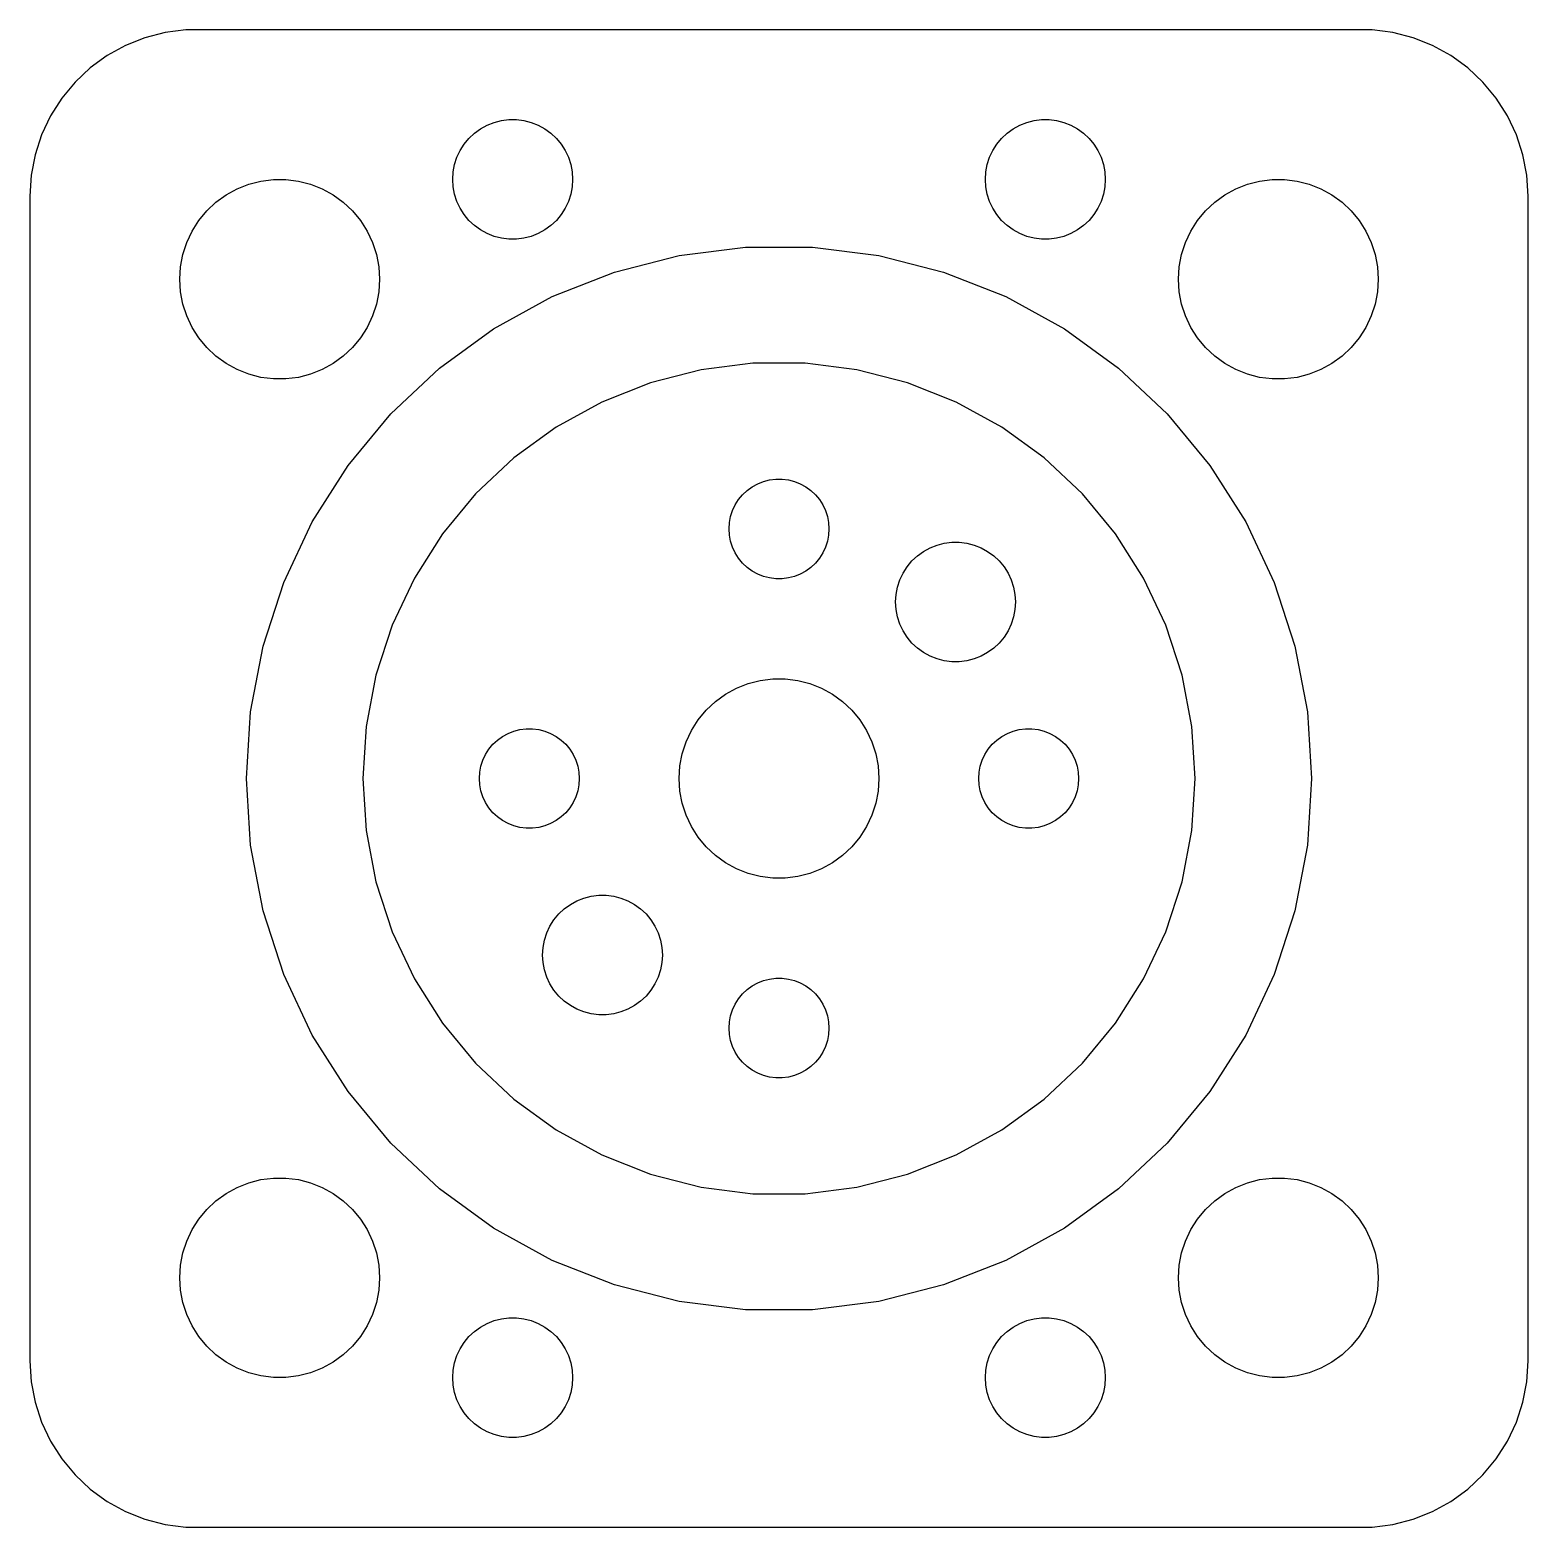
# Model space of a CAD drawing. Header units: metres. Extents: x -22.5 to 72.5, y 85.5 to 184.5.
# Drawn here: x 27.5 to 72.5, y 139.51 to 184.49 of the extents above; entities that cross this region are included whole.
import ezdxf

# ---------------------------------------------------------------- set-up
doc = ezdxf.new("R2010")
doc.units = ezdxf.units.M

msp = doc.modelspace()

# ---------------------------------------------------------------- linework, layer by layer
for p, q in [((30.9549, 184.255), (30.3711, 184.024)), ((31.5631, 184.411), (30.9549, 184.255)), ((32.186, 184.49), (31.5631, 184.411)), ((67.8139, 184.49), (32.186, 184.49)), ((68.4369, 184.411), (67.8139, 184.49)), ((69.0451, 184.255), (68.4369, 184.411)), ((69.6289, 184.024), (69.0451, 184.255)), ((29.8209, 183.722), (29.3129, 183.353)), ((30.3711, 184.024), (29.8209, 183.722)), ((70.1791, 183.722), (69.6289, 184.024)), ((70.6871, 183.353), (70.1791, 183.722)), ((29.3129, 183.353), (28.8551, 182.923)), ((71.1448, 182.923), (70.6871, 183.353)), ((28.8551, 182.923), (28.4549, 182.439)), ((71.5451, 182.439), (71.1448, 182.923)), ((28.4549, 182.439), (28.1185, 181.909)), ((71.8815, 181.909), (71.5451, 182.439)), ((28.1185, 181.909), (27.8511, 181.341)), ((72.1489, 181.341), (71.8815, 181.909)), ((40.6879, 181.232), (40.8526, 181.387)), ((40.8526, 181.387), (41.0355, 181.52)), ((41.0355, 181.52), (41.2336, 181.629)), ((41.2336, 181.629), (41.4438, 181.712)), ((41.4438, 181.712), (41.6627, 181.768)), ((41.6627, 181.768), (41.887, 181.796)), ((41.887, 181.796), (42.113, 181.796)), ((42.113, 181.796), (42.3373, 181.768)), ((42.3373, 181.768), (42.5562, 181.712)), ((42.5562, 181.712), (42.7664, 181.629)), ((42.7664, 181.629), (42.9645, 181.52)), ((42.9645, 181.52), (43.1474, 181.387)), ((43.1474, 181.387), (43.3121, 181.232)), ((56.6879, 181.232), (56.8526, 181.387)), ((56.8526, 181.387), (57.0355, 181.52)), ((57.0355, 181.52), (57.2336, 181.629)), ((57.2336, 181.629), (57.4438, 181.712)), ((57.4438, 181.712), (57.6627, 181.768)), ((57.6627, 181.768), (57.887, 181.796)), ((57.887, 181.796), (58.113, 181.796)), ((58.113, 181.796), (58.3373, 181.768)), ((58.3373, 181.768), (58.5562, 181.712)), ((58.5562, 181.712), (58.7664, 181.629)), ((58.7664, 181.629), (58.9645, 181.52)), ((58.9645, 181.52), (59.1474, 181.387)), ((59.1474, 181.387), (59.3121, 181.232)), ((27.8511, 181.341), (27.6571, 180.743)), ((40.4226, 180.867), (40.5438, 181.058)), ((40.5438, 181.058), (40.6879, 181.232)), ((43.3121, 181.232), (43.4562, 181.058)), ((43.4562, 181.058), (43.5773, 180.867)), ((56.4226, 180.867), (56.5438, 181.058)), ((56.5438, 181.058), (56.6879, 181.232)), ((59.3121, 181.232), (59.4562, 181.058)), ((59.4562, 181.058), (59.5773, 180.867)), ((72.3429, 180.743), (72.1489, 181.341)), ((27.6571, 180.743), (27.5394, 180.127)), ((40.2565, 180.448), (40.3264, 180.663)), ((40.3264, 180.663), (40.4226, 180.867)), ((43.5773, 180.867), (43.6736, 180.663)), ((43.6736, 180.663), (43.7434, 180.448)), ((56.2565, 180.448), (56.3264, 180.663)), ((56.3264, 180.663), (56.4226, 180.867)), ((59.5773, 180.867), (59.6736, 180.663)), ((59.6736, 180.663), (59.7434, 180.448)), ((72.4606, 180.127), (72.3429, 180.743)), ((27.5394, 180.127), (27.5, 179.5)), ((40.2, 180), (40.2142, 180.226)), ((40.2142, 179.774), (40.2, 180)), ((40.2142, 180.226), (40.2565, 180.448)), ((43.7434, 180.448), (43.7858, 180.226)), ((43.7858, 180.226), (43.8, 180)), ((43.8, 180), (43.7858, 179.774)), ((56.2, 180), (56.2142, 180.226)), ((56.2142, 179.774), (56.2, 180)), ((56.2142, 180.226), (56.2565, 180.448)), ((59.7434, 180.448), (59.7858, 180.226)), ((59.7858, 180.226), (59.8, 180)), ((59.8, 180), (59.7858, 179.774)), ((72.5, 179.5), (72.4606, 180.127)), ((33.3925, 179.533), (33.7227, 179.714)), ((33.7227, 179.714), (34.0729, 179.853)), ((34.0729, 179.853), (34.4379, 179.947)), ((34.4379, 179.947), (34.8116, 179.994)), ((34.8116, 179.994), (35.1884, 179.994)), ((35.1884, 179.994), (35.5621, 179.947)), ((35.5621, 179.947), (35.927, 179.853)), ((35.927, 179.853), (36.2773, 179.714)), ((36.2773, 179.714), (36.6075, 179.533)), ((40.2565, 179.552), (40.2142, 179.774)), ((40.3264, 179.337), (40.2565, 179.552)), ((43.7434, 179.552), (43.6736, 179.337)), ((43.7858, 179.774), (43.7434, 179.552)), ((56.2565, 179.552), (56.2142, 179.774)), ((56.3264, 179.337), (56.2565, 179.552)), ((59.7434, 179.552), (59.6736, 179.337)), ((59.7858, 179.774), (59.7434, 179.552)), ((63.3925, 179.533), (63.7227, 179.714)), ((63.7227, 179.714), (64.073, 179.853)), ((64.073, 179.853), (64.4379, 179.947)), ((64.4379, 179.947), (64.8116, 179.994)), ((64.8116, 179.994), (65.1884, 179.994)), ((65.1884, 179.994), (65.5621, 179.947)), ((65.5621, 179.947), (65.927, 179.853)), ((65.927, 179.853), (66.2773, 179.714)), ((66.2773, 179.714), (66.6075, 179.533)), ((27.5, 179.5), (27.5, 144.5)), ((32.8131, 179.054), (33.0877, 179.312)), ((33.0877, 179.312), (33.3925, 179.533)), ((36.6075, 179.533), (36.9123, 179.312)), ((36.9123, 179.312), (37.1869, 179.054)), ((40.4226, 179.133), (40.3264, 179.337)), ((40.5438, 178.942), (40.4226, 179.133)), ((43.5773, 179.133), (43.4562, 178.942)), ((43.6736, 179.337), (43.5773, 179.133)), ((56.4226, 179.133), (56.3264, 179.337)), ((56.5438, 178.942), (56.4226, 179.133)), ((59.5773, 179.133), (59.4562, 178.942)), ((59.6736, 179.337), (59.5773, 179.133)), ((62.8131, 179.054), (63.0877, 179.312)), ((63.0877, 179.312), (63.3925, 179.533)), ((66.6075, 179.533), (66.9123, 179.312)), ((66.9123, 179.312), (67.1869, 179.054)), ((72.5, 144.5), (72.5, 179.5)), ((32.3711, 178.445), (32.5729, 178.763)), ((32.5729, 178.763), (32.8131, 179.054)), ((37.1869, 179.054), (37.427, 178.763)), ((37.427, 178.763), (37.6289, 178.445)), ((40.6879, 178.768), (40.5438, 178.942)), ((40.8526, 178.613), (40.6879, 178.768)), ((43.3121, 178.768), (43.1474, 178.613)), ((43.4562, 178.942), (43.3121, 178.768)), ((56.6879, 178.768), (56.5438, 178.942)), ((56.8526, 178.613), (56.6879, 178.768)), ((59.3121, 178.768), (59.1474, 178.613)), ((59.4562, 178.942), (59.3121, 178.768)), ((62.3711, 178.445), (62.5729, 178.763)), ((62.5729, 178.763), (62.8131, 179.054)), ((67.1869, 179.054), (67.427, 178.763)), ((67.427, 178.763), (67.6289, 178.445)), ((32.2107, 178.104), (32.3711, 178.445)), ((37.6289, 178.445), (37.7893, 178.104)), ((41.0355, 178.48), (40.8526, 178.613)), ((41.2336, 178.371), (41.0355, 178.48)), ((41.4438, 178.288), (41.2336, 178.371)), ((41.6627, 178.232), (41.4438, 178.288)), ((41.887, 178.204), (41.6627, 178.232)), ((42.113, 178.204), (41.887, 178.204)), ((42.3373, 178.232), (42.113, 178.204)), ((42.5562, 178.288), (42.3373, 178.232)), ((42.7664, 178.371), (42.5562, 178.288)), ((42.9645, 178.48), (42.7664, 178.371)), ((43.1474, 178.613), (42.9645, 178.48)), ((57.0355, 178.48), (56.8526, 178.613)), ((57.2336, 178.371), (57.0355, 178.48)), ((57.4438, 178.288), (57.2336, 178.371)), ((57.6627, 178.232), (57.4438, 178.288)), ((57.887, 178.204), (57.6627, 178.232)), ((58.113, 178.204), (57.887, 178.204)), ((58.3373, 178.232), (58.113, 178.204)), ((58.5562, 178.288), (58.3373, 178.232)), ((58.7664, 178.371), (58.5562, 178.288)), ((58.9645, 178.48), (58.7664, 178.371)), ((59.1474, 178.613), (58.9645, 178.48)), ((62.2107, 178.104), (62.3711, 178.445)), ((67.6289, 178.445), (67.7893, 178.104)), ((32.0942, 177.746), (32.2107, 178.104)), ((37.7893, 178.104), (37.9057, 177.746)), ((47.0019, 177.717), (48.9953, 177.968)), ((48.9953, 177.968), (51.0046, 177.968)), ((51.0046, 177.968), (52.9981, 177.717)), ((62.0942, 177.746), (62.2107, 178.104)), ((67.7893, 178.104), (67.9057, 177.746)), ((32, 177), (32.0237, 177.376)), ((32.0237, 177.376), (32.0942, 177.746)), ((37.9057, 177.746), (37.9763, 177.376)), ((37.9763, 177.376), (38, 177)), ((45.0557, 177.217), (47.0019, 177.717)), ((52.9981, 177.717), (54.9443, 177.217)), ((62, 177), (62.0237, 177.376)), ((62.0237, 177.376), (62.0942, 177.746)), ((67.9057, 177.746), (67.9763, 177.376)), ((67.9763, 177.376), (68, 177)), ((32.0237, 176.624), (32, 177)), ((38, 177), (37.9763, 176.624)), ((43.1875, 176.477), (45.0557, 177.217)), ((54.9443, 177.217), (56.8125, 176.477)), ((62.0237, 176.624), (62, 177)), ((68, 177), (67.9763, 176.624)), ((32.0942, 176.254), (32.0237, 176.624)), ((37.9763, 176.624), (37.9057, 176.254)), ((41.4268, 175.509), (43.1875, 176.477)), ((56.8125, 176.477), (58.5732, 175.509)), ((62.0942, 176.254), (62.0237, 176.624)), ((67.9763, 176.624), (67.9057, 176.254)), ((32.2107, 175.896), (32.0942, 176.254)), ((37.9057, 176.254), (37.7893, 175.896)), ((62.2107, 175.896), (62.0942, 176.254)), ((67.9057, 176.254), (67.7893, 175.896)), ((32.3711, 175.555), (32.2107, 175.896)), ((32.5729, 175.237), (32.3711, 175.555)), ((37.6289, 175.555), (37.427, 175.237)), ((37.7893, 175.896), (37.6289, 175.555)), ((39.8012, 174.328), (41.4268, 175.509)), ((58.5732, 175.509), (60.1988, 174.328)), ((62.3711, 175.555), (62.2107, 175.896)), ((62.5729, 175.237), (62.3711, 175.555)), ((67.6289, 175.555), (67.427, 175.237)), ((67.7893, 175.896), (67.6289, 175.555)), ((32.8131, 174.946), (32.5729, 175.237)), ((37.427, 175.237), (37.1869, 174.946)), ((62.8131, 174.946), (62.5729, 175.237)), ((67.427, 175.237), (67.1869, 174.946)), ((33.0877, 174.688), (32.8131, 174.946)), ((33.3925, 174.467), (33.0877, 174.688)), ((36.9123, 174.688), (36.6075, 174.467)), ((37.1869, 174.946), (36.9123, 174.688)), ((63.0877, 174.688), (62.8131, 174.946)), ((63.3925, 174.467), (63.0877, 174.688)), ((66.9123, 174.688), (66.6075, 174.467)), ((67.1869, 174.946), (66.9123, 174.688)), ((33.7227, 174.286), (33.3925, 174.467)), ((34.0729, 174.147), (33.7227, 174.286)), ((36.2773, 174.286), (35.927, 174.147)), ((36.6075, 174.467), (36.2773, 174.286)), ((38.3365, 172.953), (39.8012, 174.328)), ((47.6577, 174.279), (46.1373, 173.888)), ((49.2151, 174.475), (47.6577, 174.279)), ((50.7849, 174.475), (49.2151, 174.475)), ((52.3423, 174.279), (50.7849, 174.475)), ((53.8627, 173.888), (52.3423, 174.279)), ((60.1988, 174.328), (61.6635, 172.953)), ((63.7227, 174.286), (63.3925, 174.467)), ((64.073, 174.147), (63.7227, 174.286)), ((66.2773, 174.286), (65.927, 174.147)), ((66.6075, 174.467), (66.2773, 174.286)), ((34.4379, 174.053), (34.0729, 174.147)), ((34.8116, 174.006), (34.4379, 174.053)), ((35.1884, 174.006), (34.8116, 174.006)), ((35.5621, 174.053), (35.1884, 174.006)), ((35.927, 174.147), (35.5621, 174.053)), ((46.1373, 173.888), (44.6777, 173.31)), ((55.3222, 173.31), (53.8627, 173.888)), ((64.4379, 174.053), (64.073, 174.147)), ((64.8116, 174.006), (64.4379, 174.053)), ((65.1884, 174.006), (64.8116, 174.006)), ((65.5621, 174.053), (65.1884, 174.006)), ((65.927, 174.147), (65.5621, 174.053)), ((44.6777, 173.31), (43.3022, 172.554)), ((56.6978, 172.554), (55.3222, 173.31)), ((37.0557, 171.405), (38.3365, 172.953)), ((61.6635, 172.953), (62.9443, 171.405)), ((43.3022, 172.554), (42.0322, 171.631)), ((57.9678, 171.631), (56.6978, 172.554)), ((42.0322, 171.631), (40.8879, 170.557)), ((59.1121, 170.557), (57.9678, 171.631)), ((35.9791, 169.708), (37.0557, 171.405)), ((62.9443, 171.405), (64.0209, 169.708)), ((40.8879, 170.557), (39.8873, 169.347)), ((48.9065, 170.527), (49.0439, 170.656)), ((49.0439, 170.656), (49.1963, 170.766)), ((49.1963, 170.766), (49.3613, 170.857)), ((49.3613, 170.857), (49.5365, 170.927)), ((49.5365, 170.927), (49.7189, 170.973)), ((49.7189, 170.973), (49.9058, 170.997)), ((49.9058, 170.997), (50.0942, 170.997)), ((50.0942, 170.997), (50.2811, 170.973)), ((50.2811, 170.973), (50.4635, 170.927)), ((50.4635, 170.927), (50.6387, 170.857)), ((50.6387, 170.857), (50.8037, 170.766)), ((50.8037, 170.766), (50.9561, 170.656)), ((50.9561, 170.656), (51.0934, 170.527)), ((60.1127, 169.347), (59.1121, 170.557)), ((48.6053, 170.052), (48.6855, 170.223)), ((48.6855, 170.223), (48.7865, 170.382)), ((48.7865, 170.382), (48.9065, 170.527)), ((51.0934, 170.527), (51.2135, 170.382)), ((51.2135, 170.382), (51.3145, 170.223)), ((51.3145, 170.223), (51.3947, 170.052)), ((35.1236, 167.89), (35.9791, 169.708)), ((48.5, 169.5), (48.5118, 169.688)), ((48.5118, 169.688), (48.5471, 169.873)), ((48.5471, 169.873), (48.6053, 170.052)), ((51.3947, 170.052), (51.4529, 169.873)), ((51.4529, 169.873), (51.4882, 169.688)), ((51.4882, 169.688), (51.5, 169.5)), ((64.0209, 169.708), (64.8764, 167.89)), ((39.8873, 169.347), (39.0462, 168.022)), ((48.5118, 169.312), (48.5, 169.5)), ((48.5471, 169.127), (48.5118, 169.312)), ((51.4882, 169.312), (51.4529, 169.127)), ((51.5, 169.5), (51.4882, 169.312)), ((60.9538, 168.022), (60.1127, 169.347)), ((48.6053, 168.948), (48.5471, 169.127)), ((48.6855, 168.777), (48.6053, 168.948)), ((48.7865, 168.618), (48.6855, 168.777)), ((51.3145, 168.777), (51.2135, 168.618)), ((51.3947, 168.948), (51.3145, 168.777)), ((51.4529, 169.127), (51.3947, 168.948)), ((54.1556, 168.69), (54.3385, 168.823)), ((54.3385, 168.823), (54.5366, 168.932)), ((54.5366, 168.932), (54.7468, 169.015)), ((54.7468, 169.015), (54.9657, 169.071)), ((54.9657, 169.071), (55.19, 169.099)), ((55.19, 169.099), (55.416, 169.099)), ((55.416, 169.099), (55.6403, 169.071)), ((55.6403, 169.071), (55.8592, 169.015)), ((55.8592, 169.015), (56.0694, 168.932)), ((56.0694, 168.932), (56.2675, 168.823)), ((56.2675, 168.823), (56.4504, 168.69)), ((48.9065, 168.473), (48.7865, 168.618)), ((49.0439, 168.344), (48.9065, 168.473)), ((49.1963, 168.234), (49.0439, 168.344)), ((50.9561, 168.344), (50.8037, 168.234)), ((51.0934, 168.473), (50.9561, 168.344)), ((51.2135, 168.618), (51.0934, 168.473)), ((53.7256, 168.17), (53.8468, 168.361)), ((53.8468, 168.361), (53.9908, 168.535)), ((53.9908, 168.535), (54.1556, 168.69)), ((56.4504, 168.69), (56.6151, 168.535)), ((56.6151, 168.535), (56.7592, 168.361)), ((56.7592, 168.361), (56.8803, 168.17)), ((34.5027, 165.979), (35.1236, 167.89)), ((39.0462, 168.022), (38.3778, 166.602)), ((49.3613, 168.143), (49.1963, 168.234)), ((49.5365, 168.073), (49.3613, 168.143)), ((49.7189, 168.027), (49.5365, 168.073)), ((49.9058, 168.003), (49.7189, 168.027)), ((50.0942, 168.003), (49.9058, 168.003)), ((50.2811, 168.027), (50.0942, 168.003)), ((50.4635, 168.073), (50.2811, 168.027)), ((50.6387, 168.143), (50.4635, 168.073)), ((50.8037, 168.234), (50.6387, 168.143)), ((53.5595, 167.751), (53.6294, 167.966)), ((53.6294, 167.966), (53.7256, 168.17)), ((56.8803, 168.17), (56.9766, 167.966)), ((56.9766, 167.966), (57.0464, 167.751)), ((61.6222, 166.602), (60.9538, 168.022)), ((64.8764, 167.89), (65.4973, 165.979)), ((53.503, 167.303), (53.5172, 167.529)), ((53.5172, 167.529), (53.5595, 167.751)), ((57.0464, 167.751), (57.0888, 167.529)), ((57.0888, 167.529), (57.103, 167.303)), ((53.5172, 167.077), (53.503, 167.303)), ((53.5595, 166.855), (53.5172, 167.077)), ((57.0888, 167.077), (57.0464, 166.855)), ((57.103, 167.303), (57.0888, 167.077)), ((38.3778, 166.602), (37.8927, 165.109)), ((53.6294, 166.64), (53.5595, 166.855)), ((53.7256, 166.436), (53.6294, 166.64)), ((56.9766, 166.64), (56.8803, 166.436)), ((57.0464, 166.855), (56.9766, 166.64)), ((62.1073, 165.109), (61.6222, 166.602)), ((53.8468, 166.245), (53.7256, 166.436)), ((53.9908, 166.071), (53.8468, 166.245)), ((54.1556, 165.916), (53.9908, 166.071)), ((56.6151, 166.071), (56.4504, 165.916)), ((56.7592, 166.245), (56.6151, 166.071)), ((56.8803, 166.436), (56.7592, 166.245)), ((34.1262, 164.005), (34.5027, 165.979)), ((54.3385, 165.783), (54.1556, 165.916)), ((54.5366, 165.674), (54.3385, 165.783)), ((54.7468, 165.591), (54.5366, 165.674)), ((56.0694, 165.674), (55.8592, 165.591)), ((56.2675, 165.783), (56.0694, 165.674)), ((56.4504, 165.916), (56.2675, 165.783)), ((65.4973, 165.979), (65.8738, 164.005)), ((54.9657, 165.535), (54.7468, 165.591)), ((55.19, 165.507), (54.9657, 165.535)), ((55.416, 165.507), (55.19, 165.507)), ((55.6403, 165.535), (55.416, 165.507)), ((55.8592, 165.591), (55.6403, 165.535)), ((37.8927, 165.109), (37.5986, 163.567)), ((48.3925, 164.533), (48.7227, 164.714)), ((48.7227, 164.714), (49.0729, 164.853)), ((49.0729, 164.853), (49.4379, 164.947)), ((49.4379, 164.947), (49.8116, 164.994)), ((49.8116, 164.994), (50.1884, 164.994)), ((50.1884, 164.994), (50.5621, 164.947)), ((50.5621, 164.947), (50.927, 164.853)), ((50.927, 164.853), (51.2773, 164.714)), ((51.2773, 164.714), (51.6075, 164.533)), ((62.4014, 163.567), (62.1073, 165.109)), ((47.8131, 164.054), (48.0877, 164.312)), ((48.0877, 164.312), (48.3925, 164.533)), ((51.6075, 164.533), (51.9123, 164.312)), ((51.9123, 164.312), (52.1869, 164.054)), ((34, 162), (34.1262, 164.005)), ((47.5729, 163.763), (47.8131, 164.054)), ((52.1869, 164.054), (52.427, 163.763)), ((65.8738, 164.005), (66, 162)), ((37.5986, 163.567), (37.5, 162)), ((41.6963, 163.266), (41.8613, 163.357)), ((41.8613, 163.357), (42.0365, 163.427)), ((42.0365, 163.427), (42.2189, 163.473)), ((42.2189, 163.473), (42.4058, 163.497)), ((42.4058, 163.497), (42.5942, 163.497)), ((42.5942, 163.497), (42.7811, 163.473)), ((42.7811, 163.473), (42.9635, 163.427)), ((42.9635, 163.427), (43.1387, 163.357)), ((43.1387, 163.357), (43.3037, 163.266)), ((47.2107, 163.104), (47.3711, 163.445)), ((47.3711, 163.445), (47.5729, 163.763)), ((52.427, 163.763), (52.6289, 163.445)), ((52.6289, 163.445), (52.7893, 163.104)), ((56.6963, 163.266), (56.8613, 163.357)), ((56.8613, 163.357), (57.0365, 163.427)), ((57.0365, 163.427), (57.2189, 163.473)), ((57.2189, 163.473), (57.4058, 163.497)), ((57.4058, 163.497), (57.5942, 163.497)), ((57.5942, 163.497), (57.7811, 163.473)), ((57.7811, 163.473), (57.9635, 163.427)), ((57.9635, 163.427), (58.1387, 163.357)), ((58.1387, 163.357), (58.3037, 163.266)), ((62.5, 162), (62.4014, 163.567)), ((41.2865, 162.882), (41.4065, 163.027)), ((41.4065, 163.027), (41.5439, 163.156)), ((41.5439, 163.156), (41.6963, 163.266)), ((43.3037, 163.266), (43.4561, 163.156)), ((43.4561, 163.156), (43.5934, 163.027)), ((43.5934, 163.027), (43.7135, 162.882)), ((47.0942, 162.746), (47.2107, 163.104)), ((52.7893, 163.104), (52.9057, 162.746)), ((56.2865, 162.882), (56.4065, 163.027)), ((56.4065, 163.027), (56.5439, 163.156)), ((56.5439, 163.156), (56.6963, 163.266)), ((58.3037, 163.266), (58.4561, 163.156)), ((58.4561, 163.156), (58.5934, 163.027)), ((58.5934, 163.027), (58.7135, 162.882)), ((41.0471, 162.373), (41.1053, 162.552)), ((41.1053, 162.552), (41.1855, 162.723)), ((41.1855, 162.723), (41.2865, 162.882)), ((43.7135, 162.882), (43.8145, 162.723)), ((43.8145, 162.723), (43.8947, 162.552)), ((43.8947, 162.552), (43.9529, 162.373)), ((47.0237, 162.376), (47.0942, 162.746)), ((52.9057, 162.746), (52.9763, 162.376)), ((56.0471, 162.373), (56.1053, 162.552)), ((56.1053, 162.552), (56.1855, 162.723)), ((56.1855, 162.723), (56.2865, 162.882)), ((58.7135, 162.882), (58.8145, 162.723)), ((58.8145, 162.723), (58.8947, 162.552)), ((58.8947, 162.552), (58.9529, 162.373)), ((34.1262, 159.995), (34, 162)), ((37.5, 162), (37.5986, 160.433)), ((41, 162), (41.0118, 162.188)), ((41.0118, 161.812), (41, 162)), ((41.0118, 162.188), (41.0471, 162.373)), ((43.9529, 162.373), (43.9882, 162.188)), ((43.9882, 162.188), (44, 162)), ((44, 162), (43.9882, 161.812)), ((47, 162), (47.0237, 162.376)), ((47.0237, 161.624), (47, 162)), ((52.9763, 162.376), (53, 162)), ((53, 162), (52.9763, 161.624)), ((56, 162), (56.0118, 162.188)), ((56.0118, 161.812), (56, 162)), ((56.0118, 162.188), (56.0471, 162.373)), ((58.9529, 162.373), (58.9882, 162.188)), ((58.9882, 162.188), (59, 162)), ((59, 162), (58.9882, 161.812)), ((62.4014, 160.433), (62.5, 162)), ((66, 162), (65.8738, 159.995)), ((41.0471, 161.627), (41.0118, 161.812)), ((41.1053, 161.448), (41.0471, 161.627)), ((43.9529, 161.627), (43.8947, 161.448)), ((43.9882, 161.812), (43.9529, 161.627)), ((47.0942, 161.254), (47.0237, 161.624)), ((52.9763, 161.624), (52.9057, 161.254)), ((56.0471, 161.627), (56.0118, 161.812)), ((56.1053, 161.448), (56.0471, 161.627)), ((58.9529, 161.627), (58.8947, 161.448)), ((58.9882, 161.812), (58.9529, 161.627)), ((41.1855, 161.277), (41.1053, 161.448)), ((41.2865, 161.118), (41.1855, 161.277)), ((41.4065, 160.973), (41.2865, 161.118)), ((43.7135, 161.118), (43.5934, 160.973)), ((43.8145, 161.277), (43.7135, 161.118)), ((43.8947, 161.448), (43.8145, 161.277)), ((47.2107, 160.896), (47.0942, 161.254)), ((52.9057, 161.254), (52.7893, 160.896)), ((56.1855, 161.277), (56.1053, 161.448)), ((56.2865, 161.118), (56.1855, 161.277)), ((56.4065, 160.973), (56.2865, 161.118)), ((58.7135, 161.118), (58.5934, 160.973)), ((58.8145, 161.277), (58.7135, 161.118)), ((58.8947, 161.448), (58.8145, 161.277)), ((41.5439, 160.844), (41.4065, 160.973)), ((41.6963, 160.734), (41.5439, 160.844)), ((41.8613, 160.643), (41.6963, 160.734)), ((43.3037, 160.734), (43.1387, 160.643)), ((43.4561, 160.844), (43.3037, 160.734)), ((43.5934, 160.973), (43.4561, 160.844)), ((47.3711, 160.555), (47.2107, 160.896)), ((52.7893, 160.896), (52.6289, 160.555)), ((56.5439, 160.844), (56.4065, 160.973)), ((56.6963, 160.734), (56.5439, 160.844)), ((56.8613, 160.643), (56.6963, 160.734)), ((58.3037, 160.734), (58.1387, 160.643)), ((58.4561, 160.844), (58.3037, 160.734)), ((58.5934, 160.973), (58.4561, 160.844)), ((37.5986, 160.433), (37.8927, 158.891)), ((42.0365, 160.573), (41.8613, 160.643)), ((42.2189, 160.527), (42.0365, 160.573)), ((42.4058, 160.503), (42.2189, 160.527)), ((42.5942, 160.503), (42.4058, 160.503)), ((42.7811, 160.527), (42.5942, 160.503)), ((42.9635, 160.573), (42.7811, 160.527)), ((43.1387, 160.643), (42.9635, 160.573)), ((47.5729, 160.237), (47.3711, 160.555)), ((47.8131, 159.946), (47.5729, 160.237)), ((52.427, 160.237), (52.1869, 159.946)), ((52.6289, 160.555), (52.427, 160.237)), ((57.0365, 160.573), (56.8613, 160.643)), ((57.2189, 160.527), (57.0365, 160.573)), ((57.4058, 160.503), (57.2189, 160.527)), ((57.5942, 160.503), (57.4058, 160.503)), ((57.7811, 160.527), (57.5942, 160.503)), ((57.9635, 160.573), (57.7811, 160.527)), ((58.1387, 160.643), (57.9635, 160.573)), ((62.1073, 158.891), (62.4014, 160.433)), ((34.5027, 158.021), (34.1262, 159.995)), ((48.0877, 159.688), (47.8131, 159.946)), ((52.1869, 159.946), (51.9123, 159.688)), ((65.8738, 159.995), (65.4973, 158.021)), ((48.3925, 159.467), (48.0877, 159.688)), ((48.7227, 159.286), (48.3925, 159.467)), ((51.6075, 159.467), (51.2773, 159.286)), ((51.9123, 159.688), (51.6075, 159.467)), ((37.8927, 158.891), (38.3778, 157.398)), ((49.0729, 159.147), (48.7227, 159.286)), ((49.4379, 159.053), (49.0729, 159.147)), ((49.8116, 159.006), (49.4379, 159.053)), ((50.1884, 159.006), (49.8116, 159.006)), ((50.5621, 159.053), (50.1884, 159.006)), ((50.927, 159.147), (50.5621, 159.053)), ((51.2773, 159.286), (50.927, 159.147)), ((61.6222, 157.398), (62.1073, 158.891)), ((43.9306, 158.326), (44.1408, 158.409)), ((44.1408, 158.409), (44.3597, 158.465)), ((44.3597, 158.465), (44.584, 158.493)), ((44.584, 158.493), (44.81, 158.493)), ((44.81, 158.493), (45.0343, 158.465)), ((45.0343, 158.465), (45.2532, 158.409)), ((45.2532, 158.409), (45.4634, 158.326)), ((35.1236, 156.11), (34.5027, 158.021)), ((43.3849, 157.929), (43.5496, 158.084)), ((43.5496, 158.084), (43.7325, 158.217)), ((43.7325, 158.217), (43.9306, 158.326)), ((45.4634, 158.326), (45.6615, 158.217)), ((45.6615, 158.217), (45.8444, 158.084)), ((45.8444, 158.084), (46.0091, 157.929)), ((65.4973, 158.021), (64.8764, 156.11)), ((43.0234, 157.36), (43.1196, 157.564)), ((43.1196, 157.564), (43.2408, 157.755)), ((43.2408, 157.755), (43.3849, 157.929)), ((46.0091, 157.929), (46.1532, 157.755)), ((46.1532, 157.755), (46.2744, 157.564)), ((46.2744, 157.564), (46.3706, 157.36)), ((38.3778, 157.398), (39.0462, 155.978)), ((42.9112, 156.923), (42.9536, 157.145)), ((42.9536, 157.145), (43.0234, 157.36)), ((46.3706, 157.36), (46.4404, 157.145)), ((46.4404, 157.145), (46.4828, 156.923)), ((60.9538, 155.978), (61.6222, 157.398)), ((42.897, 156.697), (42.9112, 156.923)), ((42.9112, 156.471), (42.897, 156.697)), ((46.4828, 156.923), (46.497, 156.697)), ((46.497, 156.697), (46.4828, 156.471)), ((42.9536, 156.249), (42.9112, 156.471)), ((43.0234, 156.034), (42.9536, 156.249)), ((46.4404, 156.249), (46.3706, 156.034)), ((46.4828, 156.471), (46.4404, 156.249)), ((35.9791, 154.292), (35.1236, 156.11)), ((39.0462, 155.978), (39.8873, 154.653)), ((43.1196, 155.83), (43.0234, 156.034)), ((43.2408, 155.639), (43.1196, 155.83)), ((46.2744, 155.83), (46.1532, 155.639)), ((46.3706, 156.034), (46.2744, 155.83)), ((49.0439, 155.656), (49.1963, 155.766)), ((49.1963, 155.766), (49.3613, 155.857)), ((49.3613, 155.857), (49.5365, 155.927)), ((49.5365, 155.927), (49.7189, 155.973)), ((49.7189, 155.973), (49.9058, 155.997)), ((49.9058, 155.997), (50.0942, 155.997)), ((50.0942, 155.997), (50.2811, 155.973)), ((50.2811, 155.973), (50.4635, 155.927)), ((50.4635, 155.927), (50.6387, 155.857)), ((50.6387, 155.857), (50.8037, 155.766)), ((50.8037, 155.766), (50.9561, 155.656)), ((60.1127, 154.653), (60.9538, 155.978)), ((64.8764, 156.11), (64.0209, 154.292)), ((43.3849, 155.465), (43.2408, 155.639)), ((43.5496, 155.31), (43.3849, 155.465)), ((43.7325, 155.177), (43.5496, 155.31)), ((45.8444, 155.31), (45.6615, 155.177)), ((46.0091, 155.465), (45.8444, 155.31)), ((46.1532, 155.639), (46.0091, 155.465)), ((48.6855, 155.223), (48.7865, 155.382)), ((48.7865, 155.382), (48.9065, 155.527)), ((48.9065, 155.527), (49.0439, 155.656)), ((50.9561, 155.656), (51.0934, 155.527)), ((51.0934, 155.527), (51.2135, 155.382)), ((51.2135, 155.382), (51.3145, 155.223)), ((43.9306, 155.068), (43.7325, 155.177)), ((44.1408, 154.985), (43.9306, 155.068)), ((44.3597, 154.929), (44.1408, 154.985)), ((44.584, 154.901), (44.3597, 154.929)), ((44.81, 154.901), (44.584, 154.901)), ((45.0343, 154.929), (44.81, 154.901)), ((45.2532, 154.985), (45.0343, 154.929)), ((45.4634, 155.068), (45.2532, 154.985)), ((45.6615, 155.177), (45.4634, 155.068)), ((48.5118, 154.688), (48.5471, 154.873)), ((48.5471, 154.873), (48.6053, 155.052)), ((48.6053, 155.052), (48.6855, 155.223)), ((51.3145, 155.223), (51.3947, 155.052)), ((51.3947, 155.052), (51.4529, 154.873)), ((51.4529, 154.873), (51.4882, 154.688)), ((39.8873, 154.653), (40.8879, 153.443)), ((48.5, 154.5), (48.5118, 154.688)), ((48.5118, 154.312), (48.5, 154.5)), ((51.4882, 154.688), (51.5, 154.5)), ((51.5, 154.5), (51.4882, 154.312)), ((59.1121, 153.443), (60.1127, 154.653)), ((37.0557, 152.595), (35.9791, 154.292)), ((48.5471, 154.127), (48.5118, 154.312)), ((48.6053, 153.948), (48.5471, 154.127)), ((48.6855, 153.777), (48.6053, 153.948)), ((51.3947, 153.948), (51.3145, 153.777)), ((51.4529, 154.127), (51.3947, 153.948)), ((51.4882, 154.312), (51.4529, 154.127)), ((64.0209, 154.292), (62.9443, 152.595)), ((48.7865, 153.618), (48.6855, 153.777)), ((48.9065, 153.473), (48.7865, 153.618)), ((49.0439, 153.344), (48.9065, 153.473)), ((51.0934, 153.473), (50.9561, 153.344)), ((51.2135, 153.618), (51.0934, 153.473)), ((51.3145, 153.777), (51.2135, 153.618)), ((40.8879, 153.443), (42.0322, 152.369)), ((49.1963, 153.234), (49.0439, 153.344)), ((49.3613, 153.143), (49.1963, 153.234)), ((49.5365, 153.073), (49.3613, 153.143)), ((49.7189, 153.027), (49.5365, 153.073)), ((49.9058, 153.003), (49.7189, 153.027)), ((50.0942, 153.003), (49.9058, 153.003)), ((50.2811, 153.027), (50.0942, 153.003)), ((50.4635, 153.073), (50.2811, 153.027)), ((50.6387, 153.143), (50.4635, 153.073)), ((50.8037, 153.234), (50.6387, 153.143)), ((50.9561, 153.344), (50.8037, 153.234)), ((57.9678, 152.369), (59.1121, 153.443)), ((38.3365, 151.047), (37.0557, 152.595)), ((62.9443, 152.595), (61.6635, 151.047)), ((42.0322, 152.369), (43.3022, 151.446)), ((56.6978, 151.446), (57.9678, 152.369)), ((43.3022, 151.446), (44.6777, 150.69)), ((55.3222, 150.69), (56.6978, 151.446)), ((39.8012, 149.672), (38.3365, 151.047)), ((61.6635, 151.047), (60.1988, 149.672)), ((44.6777, 150.69), (46.1373, 150.112)), ((53.8627, 150.112), (55.3222, 150.69)), ((33.7227, 149.714), (34.0729, 149.853)), ((34.0729, 149.853), (34.4379, 149.947)), ((34.4379, 149.947), (34.8116, 149.994)), ((34.8116, 149.994), (35.1884, 149.994)), ((35.1884, 149.994), (35.5621, 149.947)), ((35.5621, 149.947), (35.927, 149.853)), ((35.927, 149.853), (36.2773, 149.714)), ((46.1373, 150.112), (47.6577, 149.721)), ((52.3423, 149.721), (53.8627, 150.112)), ((63.7227, 149.714), (64.073, 149.853)), ((64.073, 149.853), (64.4379, 149.947)), ((64.4379, 149.947), (64.8116, 149.994)), ((64.8116, 149.994), (65.1884, 149.994)), ((65.1884, 149.994), (65.5621, 149.947)), ((65.5621, 149.947), (65.927, 149.853)), ((65.927, 149.853), (66.2773, 149.714)), ((33.0877, 149.312), (33.3925, 149.533)), ((33.3925, 149.533), (33.7227, 149.714)), ((36.2773, 149.714), (36.6075, 149.533)), ((36.6075, 149.533), (36.9123, 149.312)), ((41.4268, 148.491), (39.8012, 149.672)), ((47.6577, 149.721), (49.2151, 149.525)), ((49.2151, 149.525), (50.7849, 149.525)), ((50.7849, 149.525), (52.3423, 149.721)), ((60.1988, 149.672), (58.5732, 148.491)), ((63.0877, 149.312), (63.3925, 149.533)), ((63.3925, 149.533), (63.7227, 149.714)), ((66.2773, 149.714), (66.6075, 149.533)), ((66.6075, 149.533), (66.9123, 149.312)), ((32.5729, 148.763), (32.8131, 149.054)), ((32.8131, 149.054), (33.0877, 149.312)), ((36.9123, 149.312), (37.1869, 149.054)), ((37.1869, 149.054), (37.427, 148.763)), ((62.5729, 148.763), (62.8131, 149.054)), ((62.8131, 149.054), (63.0877, 149.312)), ((66.9123, 149.312), (67.1869, 149.054)), ((67.1869, 149.054), (67.427, 148.763)), ((32.3711, 148.445), (32.5729, 148.763)), ((37.427, 148.763), (37.6289, 148.445)), ((62.3711, 148.445), (62.5729, 148.763)), ((67.427, 148.763), (67.6289, 148.445)), ((32.0942, 147.746), (32.2107, 148.104)), ((32.2107, 148.104), (32.3711, 148.445)), ((37.6289, 148.445), (37.7893, 148.104)), ((37.7893, 148.104), (37.9057, 147.746)), ((43.1875, 147.523), (41.4268, 148.491)), ((58.5732, 148.491), (56.8125, 147.523)), ((62.0942, 147.746), (62.2107, 148.104)), ((62.2107, 148.104), (62.3711, 148.445)), ((67.6289, 148.445), (67.7893, 148.104)), ((67.7893, 148.104), (67.9057, 147.746)), ((32.0237, 147.376), (32.0942, 147.746)), ((37.9057, 147.746), (37.9763, 147.376)), ((62.0237, 147.376), (62.0942, 147.746)), ((67.9057, 147.746), (67.9763, 147.376)), ((32, 147), (32.0237, 147.376)), ((37.9763, 147.376), (38, 147)), ((45.0557, 146.783), (43.1875, 147.523)), ((56.8125, 147.523), (54.9443, 146.783)), ((62, 147), (62.0237, 147.376)), ((67.9763, 147.376), (68, 147)), ((32.0237, 146.624), (32, 147)), ((38, 147), (37.9763, 146.624)), ((47.0019, 146.283), (45.0557, 146.783)), ((54.9443, 146.783), (52.9981, 146.283)), ((62.0237, 146.624), (62, 147)), ((68, 147), (67.9763, 146.624)), ((32.0942, 146.254), (32.0237, 146.624)), ((32.2107, 145.896), (32.0942, 146.254)), ((37.9057, 146.254), (37.7893, 145.896)), ((37.9763, 146.624), (37.9057, 146.254)), ((48.9953, 146.032), (47.0019, 146.283)), ((52.9981, 146.283), (51.0046, 146.032)), ((62.0942, 146.254), (62.0237, 146.624)), ((62.2107, 145.896), (62.0942, 146.254)), ((67.9057, 146.254), (67.7893, 145.896)), ((67.9763, 146.624), (67.9057, 146.254)), ((32.3711, 145.555), (32.2107, 145.896)), ((37.7893, 145.896), (37.6289, 145.555)), ((51.0046, 146.032), (48.9953, 146.032)), ((62.3711, 145.555), (62.2107, 145.896)), ((67.7893, 145.896), (67.6289, 145.555)), ((32.5729, 145.237), (32.3711, 145.555)), ((37.6289, 145.555), (37.427, 145.237)), ((40.6879, 145.232), (40.8526, 145.387)), ((40.8526, 145.387), (41.0355, 145.52)), ((41.0355, 145.52), (41.2336, 145.629)), ((41.2336, 145.629), (41.4438, 145.712)), ((41.4438, 145.712), (41.6627, 145.768)), ((41.6627, 145.768), (41.887, 145.796)), ((41.887, 145.796), (42.113, 145.796)), ((42.113, 145.796), (42.3373, 145.768)), ((42.3373, 145.768), (42.5562, 145.712)), ((42.5562, 145.712), (42.7664, 145.629)), ((42.7664, 145.629), (42.9645, 145.52)), ((42.9645, 145.52), (43.1474, 145.387)), ((43.1474, 145.387), (43.3121, 145.232)), ((56.6879, 145.232), (56.8526, 145.387)), ((56.8526, 145.387), (57.0355, 145.52)), ((57.0355, 145.52), (57.2336, 145.629)), ((57.2336, 145.629), (57.4438, 145.712)), ((57.4438, 145.712), (57.6627, 145.768)), ((57.6627, 145.768), (57.887, 145.796)), ((57.887, 145.796), (58.113, 145.796)), ((58.113, 145.796), (58.3373, 145.768)), ((58.3373, 145.768), (58.5562, 145.712)), ((58.5562, 145.712), (58.7664, 145.629)), ((58.7664, 145.629), (58.9645, 145.52)), ((58.9645, 145.52), (59.1474, 145.387)), ((59.1474, 145.387), (59.3121, 145.232)), ((62.5729, 145.237), (62.3711, 145.555)), ((67.6289, 145.555), (67.427, 145.237)), ((32.8131, 144.946), (32.5729, 145.237)), ((33.0877, 144.688), (32.8131, 144.946)), ((37.1869, 144.946), (36.9123, 144.688)), ((37.427, 145.237), (37.1869, 144.946)), ((40.4226, 144.867), (40.5438, 145.058)), ((40.5438, 145.058), (40.6879, 145.232)), ((43.3121, 145.232), (43.4562, 145.058)), ((43.4562, 145.058), (43.5773, 144.867)), ((56.4226, 144.867), (56.5438, 145.058)), ((56.5438, 145.058), (56.6879, 145.232)), ((59.3121, 145.232), (59.4562, 145.058)), ((59.4562, 145.058), (59.5773, 144.867)), ((62.8131, 144.946), (62.5729, 145.237)), ((63.0877, 144.688), (62.8131, 144.946)), ((67.1869, 144.946), (66.9123, 144.688)), ((67.427, 145.237), (67.1869, 144.946)), ((27.5, 144.5), (27.5394, 143.873)), ((33.3925, 144.467), (33.0877, 144.688)), ((33.7227, 144.286), (33.3925, 144.467)), ((36.6075, 144.467), (36.2773, 144.286)), ((36.9123, 144.688), (36.6075, 144.467)), ((40.2565, 144.448), (40.3264, 144.663)), ((40.3264, 144.663), (40.4226, 144.867)), ((43.5773, 144.867), (43.6736, 144.663)), ((43.6736, 144.663), (43.7434, 144.448)), ((56.2565, 144.448), (56.3264, 144.663)), ((56.3264, 144.663), (56.4226, 144.867)), ((59.5773, 144.867), (59.6736, 144.663)), ((59.6736, 144.663), (59.7434, 144.448)), ((63.3925, 144.467), (63.0877, 144.688)), ((63.7227, 144.286), (63.3925, 144.467)), ((66.6075, 144.467), (66.2773, 144.286)), ((66.9123, 144.688), (66.6075, 144.467)), ((72.4606, 143.873), (72.5, 144.5)), ((34.0729, 144.147), (33.7227, 144.286)), ((34.4379, 144.053), (34.0729, 144.147)), ((34.8116, 144.006), (34.4379, 144.053)), ((35.1884, 144.006), (34.8116, 144.006)), ((35.5621, 144.053), (35.1884, 144.006)), ((35.927, 144.147), (35.5621, 144.053)), ((36.2773, 144.286), (35.927, 144.147)), ((40.2, 144), (40.2142, 144.226)), ((40.2142, 143.774), (40.2, 144)), ((40.2142, 144.226), (40.2565, 144.448)), ((43.7434, 144.448), (43.7858, 144.226)), ((43.7858, 144.226), (43.8, 144)), ((43.8, 144), (43.7858, 143.774)), ((56.2, 144), (56.2142, 144.226)), ((56.2142, 143.774), (56.2, 144)), ((56.2142, 144.226), (56.2565, 144.448)), ((59.7434, 144.448), (59.7858, 144.226)), ((59.7858, 144.226), (59.8, 144)), ((59.8, 144), (59.7858, 143.774)), ((64.073, 144.147), (63.7227, 144.286)), ((64.4379, 144.053), (64.073, 144.147)), ((64.8116, 144.006), (64.4379, 144.053)), ((65.1884, 144.006), (64.8116, 144.006)), ((65.5621, 144.053), (65.1884, 144.006)), ((65.927, 144.147), (65.5621, 144.053)), ((66.2773, 144.286), (65.927, 144.147)), ((27.5394, 143.873), (27.6571, 143.257)), ((40.2565, 143.552), (40.2142, 143.774)), ((40.3264, 143.337), (40.2565, 143.552)), ((43.7434, 143.552), (43.6736, 143.337)), ((43.7858, 143.774), (43.7434, 143.552)), ((56.2565, 143.552), (56.2142, 143.774)), ((56.3264, 143.337), (56.2565, 143.552)), ((59.7434, 143.552), (59.6736, 143.337)), ((59.7858, 143.774), (59.7434, 143.552)), ((72.3429, 143.257), (72.4606, 143.873)), ((27.6571, 143.257), (27.8511, 142.659)), ((40.4226, 143.133), (40.3264, 143.337)), ((40.5438, 142.942), (40.4226, 143.133)), ((43.5773, 143.133), (43.4562, 142.942)), ((43.6736, 143.337), (43.5773, 143.133)), ((56.4226, 143.133), (56.3264, 143.337)), ((56.5438, 142.942), (56.4226, 143.133)), ((59.5773, 143.133), (59.4562, 142.942)), ((59.6736, 143.337), (59.5773, 143.133)), ((72.1489, 142.659), (72.3429, 143.257)), ((27.8511, 142.659), (28.1185, 142.091)), ((40.6879, 142.768), (40.5438, 142.942)), ((40.8526, 142.613), (40.6879, 142.768)), ((43.3121, 142.768), (43.1474, 142.613)), ((43.4562, 142.942), (43.3121, 142.768)), ((56.6879, 142.768), (56.5438, 142.942)), ((56.8526, 142.613), (56.6879, 142.768)), ((59.3121, 142.768), (59.1474, 142.613)), ((59.4562, 142.942), (59.3121, 142.768)), ((71.8815, 142.091), (72.1489, 142.659)), ((41.0355, 142.48), (40.8526, 142.613)), ((41.2336, 142.371), (41.0355, 142.48)), ((41.4438, 142.288), (41.2336, 142.371)), ((41.6627, 142.232), (41.4438, 142.288)), ((41.887, 142.204), (41.6627, 142.232)), ((42.113, 142.204), (41.887, 142.204)), ((42.3373, 142.232), (42.113, 142.204)), ((42.5562, 142.288), (42.3373, 142.232)), ((42.7664, 142.371), (42.5562, 142.288)), ((42.9645, 142.48), (42.7664, 142.371)), ((43.1474, 142.613), (42.9645, 142.48)), ((57.0355, 142.48), (56.8526, 142.613)), ((57.2336, 142.371), (57.0355, 142.48)), ((57.4438, 142.288), (57.2336, 142.371)), ((57.6627, 142.232), (57.4438, 142.288)), ((57.887, 142.204), (57.6627, 142.232)), ((58.113, 142.204), (57.887, 142.204)), ((58.3373, 142.232), (58.113, 142.204)), ((58.5562, 142.288), (58.3373, 142.232)), ((58.7664, 142.371), (58.5562, 142.288)), ((58.9645, 142.48), (58.7664, 142.371)), ((59.1474, 142.613), (58.9645, 142.48)), ((28.1185, 142.091), (28.4549, 141.561)), ((71.5451, 141.561), (71.8815, 142.091)), ((28.4549, 141.561), (28.8551, 141.077)), ((71.1448, 141.077), (71.5451, 141.561)), ((28.8551, 141.077), (29.3129, 140.647)), ((70.6871, 140.647), (71.1448, 141.077)), ((29.3129, 140.647), (29.8209, 140.278)), ((70.1791, 140.278), (70.6871, 140.647)), ((29.8209, 140.278), (30.3711, 139.976)), ((30.3711, 139.976), (30.9549, 139.745)), ((69.0451, 139.745), (69.6289, 139.976)), ((69.6289, 139.976), (70.1791, 140.278)), ((30.9549, 139.745), (31.5631, 139.589)), ((31.5631, 139.589), (32.186, 139.51)), ((32.186, 139.51), (67.8139, 139.51)), ((67.8139, 139.51), (68.4369, 139.589)), ((68.4369, 139.589), (69.0451, 139.745))]:
    msp.add_line(p, q)

doc.saveas('drawing.dxf')
